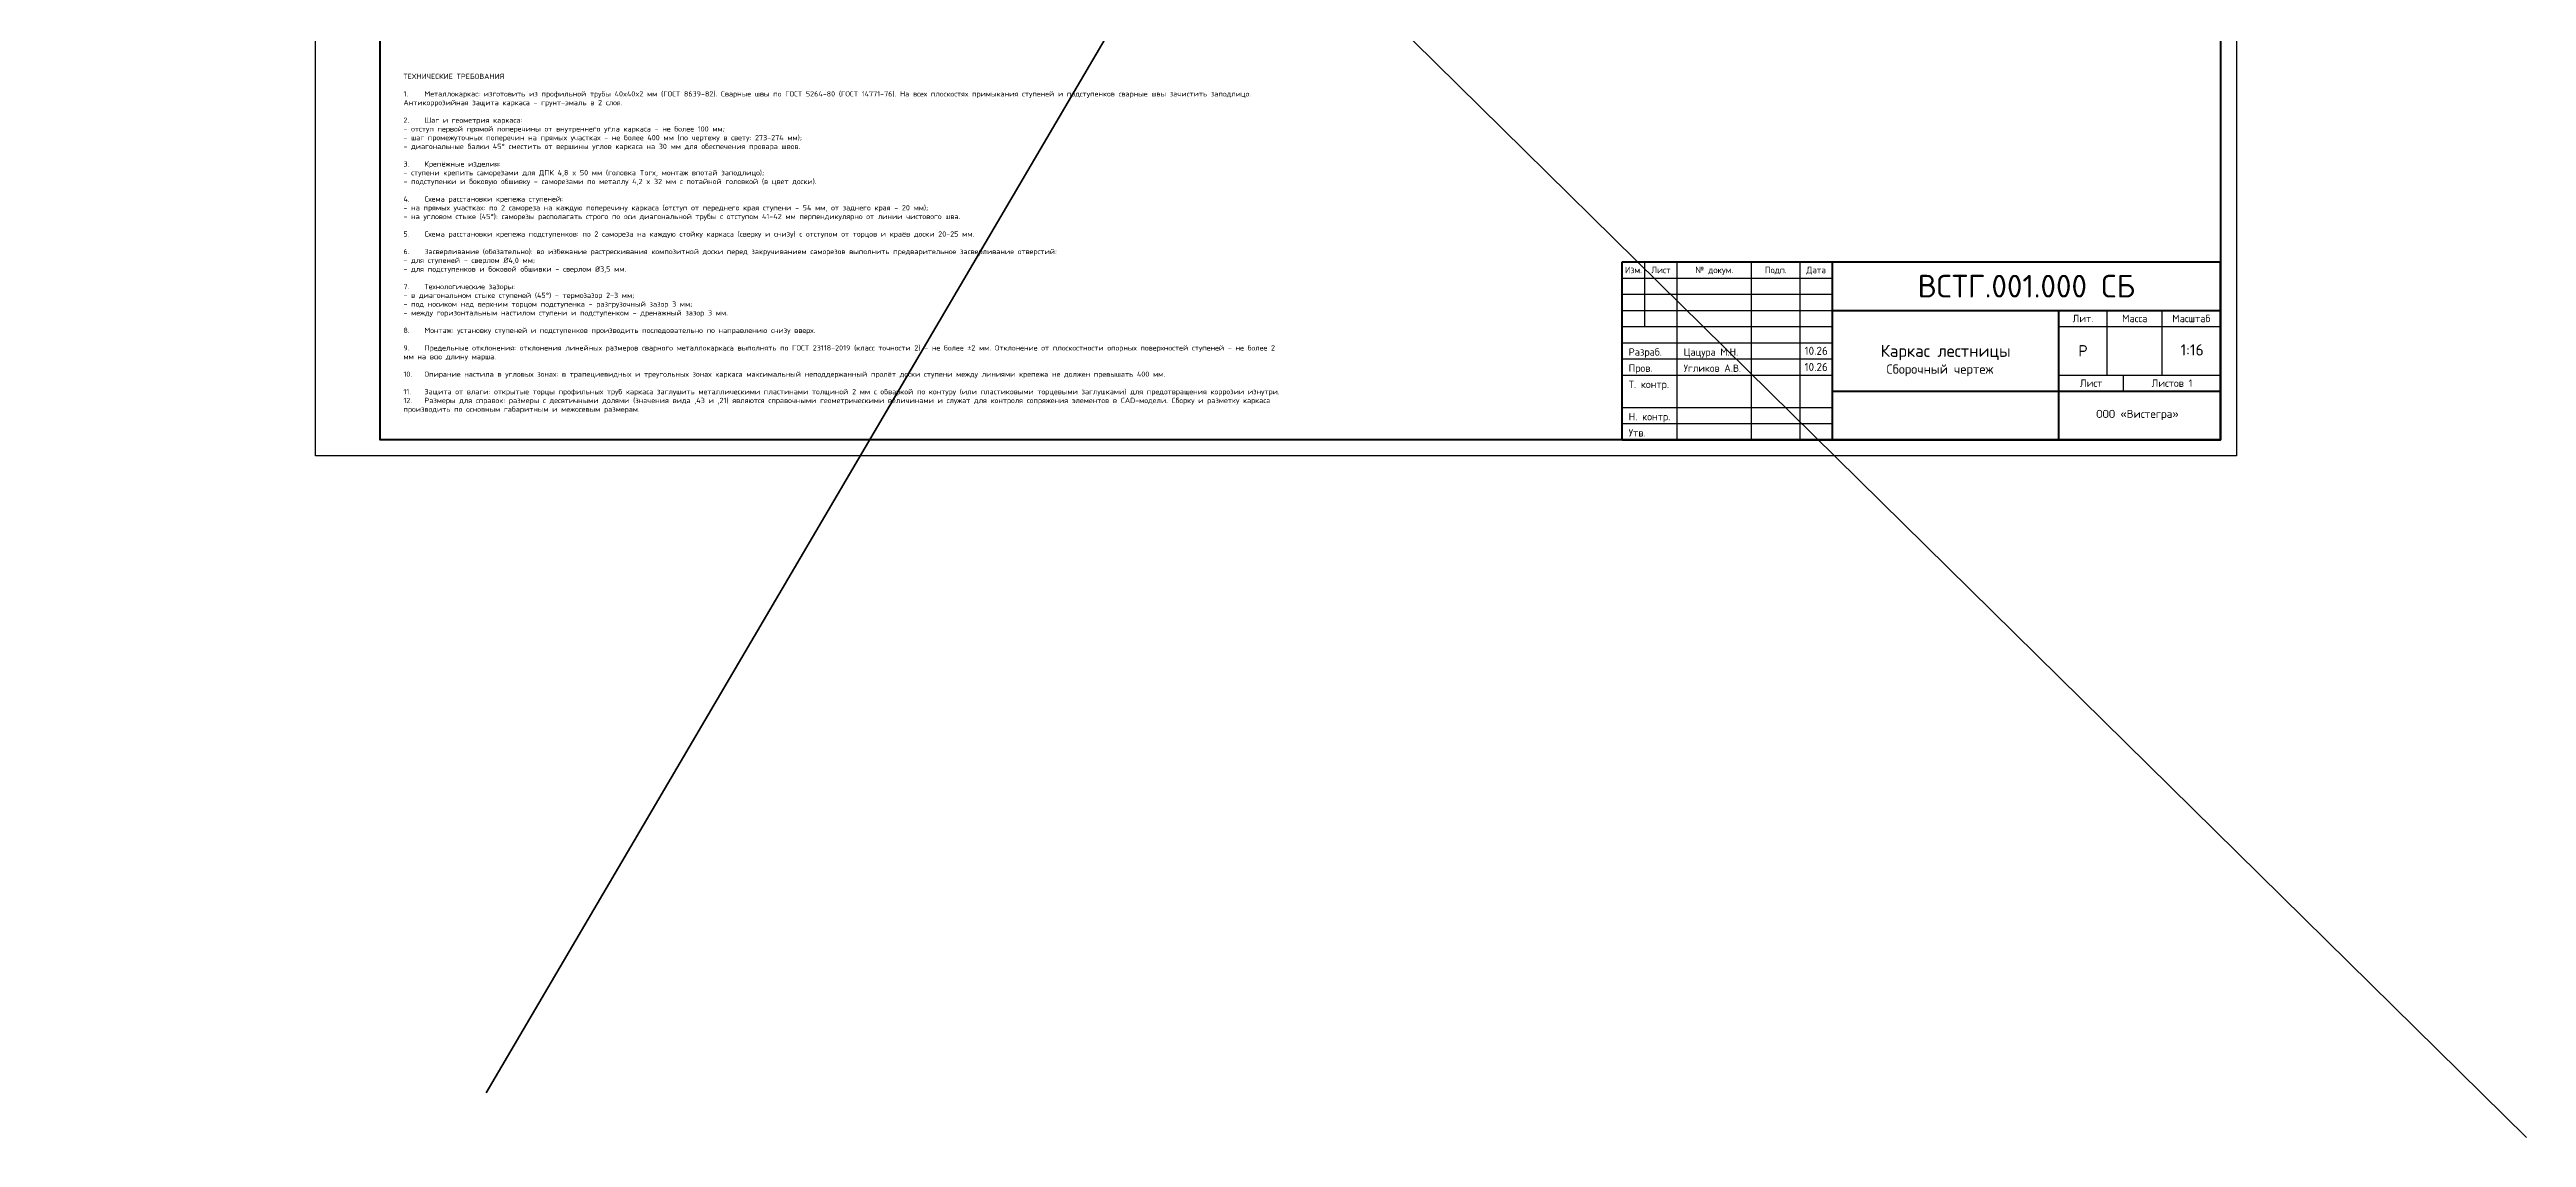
# Model space of a CAD drawing. Header units: millimetres. Extents: x 63961 to 279437, y 165795 to 374915.
# Drawn here: x 116005 to 128259, y 165795 to 171178 of the extents above; entities that cross this region are included whole.
import ezdxf
from ezdxf.enums import TextEntityAlignment as Align

# ---------------------------------------------------------------- set-up
doc = ezdxf.new("R2010")
doc.units = ezdxf.units.MM
doc.layers.add('Размеры', color=150, linetype='Continuous', lineweight=0)
doc.layers.add('Стойки 40x40', color=7, linetype='Continuous', lineweight=35)
doc.layers.add('Рамка', color=7, linetype='Continuous')
doc.styles.get("Standard").update_dxf_attribs({"font": 'isocpeur.ttf'})

msp = doc.modelspace()

# ---------------------------------------------------------------- linework, layer by layer
at = {"layer": 'Рамка', "lineweight": 50}
for p, q in [((123784.858, 170127.573), (126744.858, 170127.573)), ((123784.858, 169247.573), (123784.858, 170127.573)), ((124824.858, 169247.573), (124824.858, 170127.573)), ((126744.858, 169247.573), (126744.858, 170127.573)), ((124824.858, 169887.573), (126744.858, 169887.573)), ((125944.858, 169247.573), (125944.858, 169887.573)), ((124824.858, 169487.573), (126744.858, 169487.573)), ((123784.858, 169247.573), (126744.858, 169247.573))]:
    msp.add_line(p, q, dxfattribs=at)
at = {"layer": 'Рамка', "lineweight": 25}
for p, q in [((123896.858, 169807.573), (123896.858, 170127.573)), ((124056.858, 169247.573), (124056.858, 170127.573)), ((124424.858, 169247.573), (124424.858, 170127.573)), ((124664.858, 169247.573), (124664.858, 170127.573)), ((123784.858, 170047.573), (124824.858, 170047.573)), ((123784.858, 169967.573), (124824.858, 169967.573)), ((123784.858, 169887.573), (124824.858, 169887.573)), ((126184.858, 169567.573), (126184.858, 169887.573)), ((126456.858, 169567.573), (126456.858, 169887.573)), ((123784.858, 169807.573), (124824.858, 169807.573)), ((123784.858, 169727.573), (124824.858, 169727.573)), ((125944.858, 169807.573), (126744.858, 169807.573)), ((123784.858, 169647.573), (124824.858, 169647.573)), ((123784.858, 169567.573), (124824.858, 169567.573)), ((125944.858, 169567.573), (126744.858, 169567.573)), ((126264.858, 169487.573), (126264.858, 169567.573)), ((123784.858, 169407.573), (124824.858, 169407.573)), ((123784.858, 169327.573), (124824.858, 169327.573))]:
    msp.add_line(p, q, dxfattribs=at)
at = {"layer": 'Рамка'}
msp.add_lwpolyline([(117320.858, 175887.573), (126824.858, 175887.573), (126824.858, 169167.573), (117320.858, 169167.573)], close=True, dxfattribs=at)
at = {"layer": 'Рамка', "lineweight": 50}
msp.add_lwpolyline([(117640.858, 175807.573), (126744.858, 175807.573), (126744.858, 169247.573), (117640.858, 169247.573)], close=True, dxfattribs=at)
at = {"layer": 'Стойки 40x40'}
for p, q in [((118164.532, 166015.494), (126495.567, 180207.336)), ((116004.634, 177871.412), (128258.75, 165795.124))]:
    msp.add_line(p, q, dxfattribs=at)

# ---------------------------------------------------------------- texts
at = {"layer": 'Размеры', "color": 0, "insert": (117755.476, 171058.694), "char_height": 26, "attachment_point": 1}
msp.add_mtext_dynamic_manual_height_columns('ТЕХНИЧЕСКИЕ ТРЕБОВАНИЯ\\P\\P1.^IМеталлокаркас: изготовить из профильной трубы 40x40x2 мм (ГОСТ 8639-82). Сварные швы по ГОСТ 5264-80 (ГОСТ 14771-76). На всех плоскостях примыкания ступеней и подступенков сварные швы зачистить заподлицо. Антикоррозийная защита каркаса - грунт-эмаль в 2 слоя.\\P\\P2.^IШаг и геометрия каркаса:\\P\\pxi-4,l4;- отступ первой прямой поперечины от внутреннего угла каркаса - не более 100 мм;\\P- шаг промежуточных поперечин на прямых участках - не более 400 мм (по чертежу в свету: 273-274 мм);\\P- диагональные балки 45%%D сместить от вершины углов каркаса на 30 мм для обеспечения провара швов.\\P\\pi0,l0;\\P3.^IКрепёжные изделия:\\P- ступени крепить саморезами для ДПК 4,8 x 50 мм (головка Torx, монтаж впотай заподлицо);\\P- подступенки и боковую обшивку - саморезами по металлу 4,2 x 32 мм с потайной головкой (в цвет доски).\\P\\P4.^IСхема расстановки крепежа ступеней:\\P- на прямых участках: по 2 самореза на каждую поперечину каркаса (отступ от переднего края ступени - 54 мм, от заднего края - 20 мм);\\P- на угловом стыке (45%%D): саморезы располагать строго по оси диагональной трубы с отступом 41-42 мм перпендикулярно от линии чистового шва.\\P\\P5.^IСхема расстановки крепежа подступенков: по 2 самореза на каждую стойку каркаса (сверху и снизу) с отступом от торцов и краёв доски 20-25 мм.\\P\\P6.^IЗасверливание (обязательно): во избежание растрескивания композитной доски перед закручиванием саморезов выполнить предварительное засверливание отверстий:\\P- для ступеней - сверлом %%C4,0 мм;\\P- для подступенков и боковой обшивки - сверлом %%C3,5 мм.\\P\\P7.^IТехнологические зазоры:\\P- в диагональном стыке ступеней (45%%D) - термозазор 2-3 мм;\\P- под носиком над верхним торцом подступенка - разгрузочный зазор 3 мм;\\P- между горизонтальным настилом ступени и подступенком - дренажный зазор 3 мм.\\P\\P8.^IМонтаж: установку ступеней и подступенков производить последовательно по направлению снизу вверх.\\P\\P9.^IПредельные отклонения: отклонения линейных размеров сварного металлокаркаса выполнять по ГОСТ 23118-2019 (класс точности 2) - не более %%P2 мм. Отклонение от плоскостности опорных поверхностей ступеней - не более 2 мм на всю длину марша.\\P\\P10.^IОпирание настила в угловых зонах: в трапециевидных и треугольных зонах каркаса максимальный неподдержанный пролёт доски ступени между линиями крепежа не должен превышать 400 мм.\\P\\P11.^IЗащита от влаги: открытые торцы профильных труб каркаса заглушить металлическими пластинами толщиной 2 мм с обваркой по контуру (или пластиковыми торцевыми заглушками) для предотвращения коррозии изнутри.\\P12.^IРазмеры для справок: размеры с десятичными долями (значения вида ,43 и ,21) являются справочными геометрическими величинами и служат для контроля сопряжения элементов в CAD-модели. Сборку и разметку каркаса производить по основным габаритным и межосевым размерам.', width=3917.14528, gutter_width=5235.303, heights=[0], dxfattribs=at)
at = {"layer": 'Рамка'}
for s, height, p in [('Изм.', 32, (123840.858, 170087.573)), ('Лист', 32, (123976.858, 170087.573)), ('№ докум.', 32, (124240.858, 170087.573)), ('Подп.', 32, (124544.858, 170087.573)), ('Дата', 32, (124744.858, 170087.573)), ('ВСТГ.001.000 СБ', 112, (125784.858, 170007.573)), ('Лит.', 36.8, (126064.858, 169847.573)), ('Масса', 36.8, (126320.858, 169847.573)), ('Масштаб', 36.8, (126600.858, 169847.573)), ('1:16', 56, (126604.604, 169692.26)), ('10.26', 40, (124744.858, 169687.573)), ('10.26', 40, (124744.858, 169607.573)), ('Каркас лестницы', 60, (125384.858, 169687.573)), ('Р', 56, (126064.858, 169687.573)), ('Лист', 36.8, (126104.858, 169527.573)), ('Листов 1', 36.8, (126504.858, 169527.573)), ('ООО «Вистегра»', 40, (126334.381, 169375.502))]:
    msp.add_text(s, height=height, dxfattribs=at).set_placement(p, align=Align.MIDDLE_CENTER)
for s, height, p in [('Разраб.', 36.8, (123816.858, 169663.573)), ('Пров.', 36.8, (123816.858, 169583.573)), ('Угликов А.В.', 36, (124088.858, 169583.573)), ('Цацура М.Н.', 36, (124088.858, 169663.573)), ('Т. контр.', 36.8, (123816.858, 169503.573)), ('Н. контр.', 36.8, (123816.858, 169343.573)), ('Утв.', 36.8, (123816.858, 169263.573))]:
    msp.add_text(s, height=height, dxfattribs=at).set_placement(p)
at = {"layer": 'Рамка', "insert": (125092.627, 169620.09), "char_height": 46, "width": 727.90068, "attachment_point": 1}
msp.add_mtext('Сборочный чертеж', dxfattribs=at)

doc.saveas('drawing.dxf')
